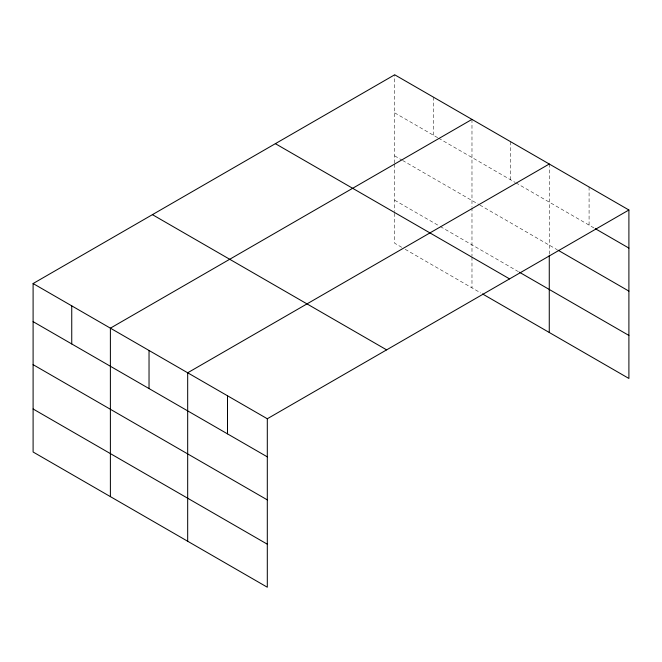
<?xml version="1.0" encoding="UTF-8"?>
<svg xmlns="http://www.w3.org/2000/svg" width="662" height="662" viewBox="0 0 662 662"><rect width="100%" height="100%" fill="white"/><g stroke="black" fill="none" stroke-linecap="round" stroke-linejoin="round"><path stroke-width="0.5" stroke-dasharray="3.31 2.48" d="M394.693 163.109L394.693 74.781M394.693 112.871L437.731 137.721M438.608 138.226L515.019 182.34M515.897 182.853L594.393 228.175M394.693 155.893L401.718 159.947M402.595 160.461L479.007 204.575M479.884 205.079L557.23 249.74M394.693 200.222L439.485 226.081M440.362 226.586L518.528 271.718M401.718 247.298L394.693 243.244L394.693 212.51M405.235 249.326L480.761 292.935M589.081 187.007L589.081 225.105M549.27 164.019L549.27 254.415M510.625 141.709L510.625 179.807M471.981 119.4L471.981 206.701M471.981 207.736L471.981 256.111M471.981 257.129L471.981 287.862M433.337 97.091L433.337 135.189M394.693 164.143L394.693 211.484"/><path stroke-width="0.99" d="M33.1 283.543L267.307 418.756L267.307 587.219L33.1 452.005L33.1 283.543L394.693 74.781L628.9 209.995L628.9 378.457L482.524 293.945M471.981 119.4L110.389 328.162L110.389 496.624M549.27 164.019L187.677 372.789L187.677 541.251M267.307 418.756L628.9 209.995M595.279 228.68L628.9 248.093M558.116 250.244L628.9 291.115M519.405 272.223L628.9 335.435M275.367 143.671L509.574 278.892M152.425 214.653L386.633 349.867M33.1 321.641L267.307 456.854M33.1 364.654L267.307 499.876M33.1 408.984L267.307 544.197M549.27 255.449L549.27 332.481M227.496 395.777L227.496 433.867M149.033 350.471L149.033 388.569M71.744 305.852L71.744 343.95"/></g></svg>
